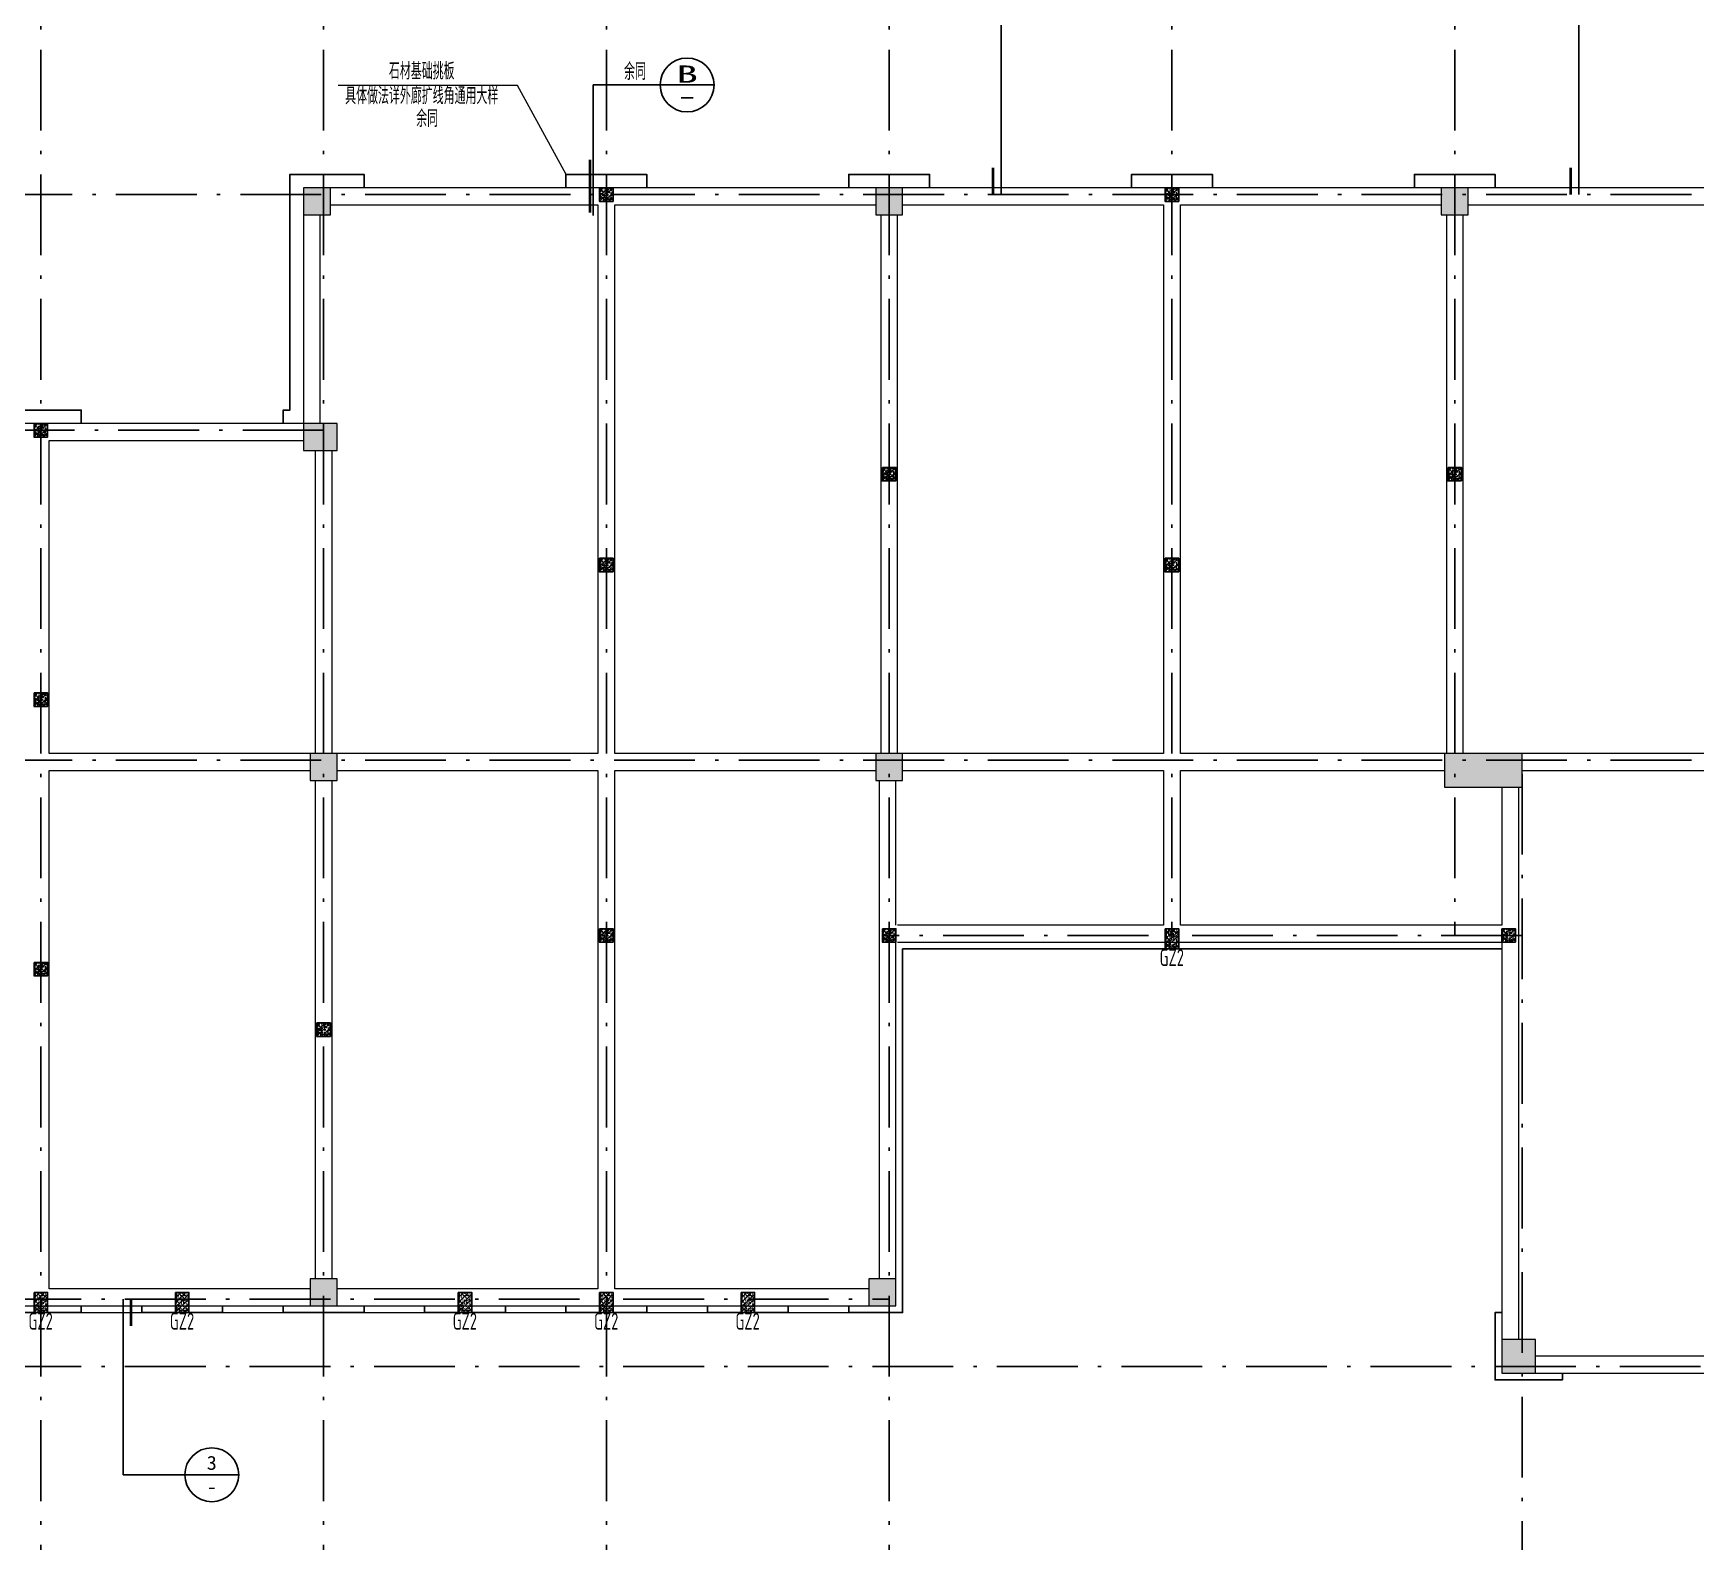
# Model space of a CAD drawing. Extents: x 169490 to 7584583, y -2399407 to 1374371.
# Drawn here: x 1617083 to 1641774, y 818426 to 840825 of the extents above; entities that cross this region are included whole.
import ezdxf
from ezdxf.enums import TextEntityAlignment as Align

# ---------------------------------------------------------------- set-up
doc = ezdxf.new("R2010")
doc.units = 0
doc.header["$LTSCALE"] = 100
doc.linetypes.add('CENTER', pattern=[8, 5, -1, 1, -1])
doc.linetypes.add('D3轴线点划线', pattern=[18.5, 12, -3, 0.5, -3])
for name, color, linetype in [('A-DI-I(索引)', 21, 'CONTINUOUS'), ('C-DOTE', 8, 'D3轴线点划线'), ('GZ', 220, 'CENTER'), ('S-COLU-HATCH', 251, 'CONTINUOUS'), ('平面线脚', 30, 'CONTINUOUS'), ('线脚', 30, 'CONTINUOUS')]:
    doc.layers.add(name, color=color, linetype=linetype)
for name, color, linetype, lineweight in [('S-COLU-LINE1', 6, 'CONTINUOUS', 18), ('S-SLAB-GZ', 60, 'CONTINUOUS', 0), ('平面-看线', 45, 'CONTINUOUS', 15), ('砼梁', 4, 'CONTINUOUS', 18)]:
    doc.layers.add(name, color=color, linetype=linetype, lineweight=lineweight)
doc.styles.add('_TCH_LABEL', font='simhei.ttf')
doc.styles.add('TSSD_REIN', font='tssdeng.shx', dxfattribs={"width": 0.7, "bigfont": 'hztxt.shx'})

msp = doc.modelspace()

# ---------------------------------------------------------------- hatches: boundary and pattern name
at = {"layer": 'GZ', "linetype": 'ByBlock'}
h = msp.add_hatch(dxfattribs=at)
h.set_pattern_fill('ARMORED', color=2, scale=10, style=0)
h.set_pattern_definition([(50, (-19126.6, 1316234.19), (71.7260183, -6.2752135), [7.5, -82.5]), (355, (-19126.6, 1316234.19), (-13.8751334, 75.2192134), [6, -66]), (100.4514, (-19120.62, 1316233.67), (57.8509382, 68.9439542), [6.374019, -70.1142112]), (46.1842, (-19126.6, 1316254.19), (106.724105, -16.5519014), [11.25, -123.75]), (96.6356, (-19117.71, 1316252.81), (93.4662706, 97.411787), [9.561029, -105.1713]), (351.1842, (-19126.6, 1316254.19), (93.4661945, 97.41186), [9, -99]), (21, (-19116.6, 1316249.19), (59.6907052, -40.261889), [7.5, -82.5]), (326, (-19116.6, 1316249.19), (24.3315332, 72.5150045), [6, -66]), (71.4514, (-19111.625, 1316245.84), (84.0222629, 32.2530497), [6.374019, -70.1142112]), (37.5, (-19126.6, 1316234.192), (1.21598553, 33.2893854), [0, -65.2, 0, -67, 0, -66.25]), (7.5, (-19126.6, 1316234.192), (26.30695374, 39.4411712), [0, -38.2, 0, -63.7, 0, -25.25]), (327.5, (-19148.9, 1316234.192), (53.3822436, -2.25548717), [0, -25, 0, -78, 0, -103.5]), (317.5, (-19158.9, 1316234.19), (58.3186169, 10.0104982), [0, -32.5, 0, -51.8, 0, -73.5]), (45, (-19126.6, 1316234.19), (-35.355339, 35.355339), [])])
h.paths.add_polyline_path([(1625495, 838528.9), (1625495, 838328.9), (1625695, 838328.9), (1625695, 838528.9)])
h = msp.add_hatch(dxfattribs=at)
h.set_pattern_fill('ARMORED', color=2, scale=10, style=0)
h.set_pattern_definition([(50, (-10726.6, 1316234.19), (71.7260183, -6.2752135), [7.5, -82.5]), (355, (-10726.6, 1316234.19), (-13.8751334, 75.2192134), [6, -66]), (100.4514, (-10720.62, 1316233.67), (57.8509382, 68.9439542), [6.374019, -70.1142112]), (46.1842, (-10726.6, 1316254.19), (106.724105, -16.5519014), [11.25, -123.75]), (96.6356, (-10717.71, 1316252.81), (93.4662706, 97.411787), [9.561029, -105.1713]), (351.1842, (-10726.6, 1316254.19), (93.4661945, 97.41186), [9, -99]), (21, (-10716.6, 1316249.19), (59.6907052, -40.261889), [7.5, -82.5]), (326, (-10716.6, 1316249.19), (24.3315332, 72.5150045), [6, -66]), (71.4514, (-10711.625, 1316245.84), (84.0222629, 32.2530497), [6.374019, -70.1142112]), (37.5, (-10726.6, 1316234.192), (1.21598553, 33.2893854), [0, -65.2, 0, -67, 0, -66.25]), (7.5, (-10726.6, 1316234.192), (26.30695374, 39.4411712), [0, -38.2, 0, -63.7, 0, -25.25]), (327.5, (-10748.9, 1316234.192), (53.3822436, -2.25548717), [0, -25, 0, -78, 0, -103.5]), (317.5, (-10758.9, 1316234.19), (58.3186169, 10.0104982), [0, -32.5, 0, -51.8, 0, -73.5]), (45, (-10726.6, 1316234.19), (-35.355339, 35.355339), [])])
h.paths.add_polyline_path([(1633895, 838528.9), (1633895, 838328.9), (1634095, 838328.9), (1634095, 838528.9)])
h = msp.add_hatch(dxfattribs=at)
h.set_pattern_fill('ARMORED', color=2, scale=10, style=0)
h.set_pattern_definition([(50, (-27526.6, 1312734.19), (71.7260183, -6.2752135), [7.5, -82.5]), (355, (-27526.6, 1312734.19), (-13.8751334, 75.2192134), [6, -66]), (100.4514, (-27520.62, 1312733.67), (57.8509382, 68.9439542), [6.374019, -70.1142112]), (46.1842, (-27526.6, 1312754.19), (106.724105, -16.5519014), [11.25, -123.75]), (96.6356, (-27517.71, 1312752.81), (93.4662706, 97.411787), [9.561029, -105.1713]), (351.1842, (-27526.6, 1312754.19), (93.4661945, 97.41186), [9, -99]), (21, (-27516.6, 1312749.19), (59.6907052, -40.261889), [7.5, -82.5]), (326, (-27516.6, 1312749.19), (24.3315332, 72.5150045), [6, -66]), (71.4514, (-27511.625, 1312745.84), (84.0222629, 32.2530497), [6.374019, -70.1142112]), (37.5, (-27526.6, 1312734.192), (1.21598553, 33.2893854), [0, -65.2, 0, -67, 0, -66.25]), (7.5, (-27526.6, 1312734.192), (26.30695374, 39.4411712), [0, -38.2, 0, -63.7, 0, -25.25]), (327.5, (-27548.9, 1312734.192), (53.3822436, -2.25548717), [0, -25, 0, -78, 0, -103.5]), (317.5, (-27558.9, 1312734.19), (58.3186169, 10.0104982), [0, -32.5, 0, -51.8, 0, -73.5]), (45, (-27526.6, 1312734.19), (-35.355339, 35.355339), [])])
h.paths.add_polyline_path([(1617095, 835028.9), (1617095, 834828.9), (1617295, 834828.9), (1617295, 835028.9)])
h = msp.add_hatch(dxfattribs=at)
h.set_pattern_fill('ARMORED', color=2, scale=10, style=0)
h.set_pattern_definition([(50, (-14926.6, 1312084.19), (71.7260183, -6.2752135), [7.5, -82.5]), (355, (-14926.6, 1312084.19), (-13.8751334, 75.2192134), [6, -66]), (100.4514, (-14920.62, 1312083.67), (57.8509382, 68.9439542), [6.374019, -70.1142112]), (46.1842, (-14926.6, 1312104.19), (106.724105, -16.5519014), [11.25, -123.75]), (96.6356, (-14917.71, 1312102.81), (93.4662706, 97.411787), [9.561029, -105.1713]), (351.1842, (-14926.6, 1312104.19), (93.4661945, 97.41186), [9, -99]), (21, (-14916.6, 1312099.19), (59.6907052, -40.261889), [7.5, -82.5]), (326, (-14916.6, 1312099.19), (24.3315332, 72.5150045), [6, -66]), (71.4514, (-14911.625, 1312095.84), (84.0222629, 32.2530497), [6.374019, -70.1142112]), (37.5, (-14926.6, 1312084.192), (1.21598553, 33.2893854), [0, -65.2, 0, -67, 0, -66.25]), (7.5, (-14926.6, 1312084.192), (26.30695374, 39.4411712), [0, -38.2, 0, -63.7, 0, -25.25]), (327.5, (-14948.9, 1312084.192), (53.3822436, -2.25548717), [0, -25, 0, -78, 0, -103.5]), (317.5, (-14958.9, 1312084.19), (58.3186169, 10.0104982), [0, -32.5, 0, -51.8, 0, -73.5]), (45, (-14926.6, 1312084.19), (-35.355339, 35.355339), [])])
h.paths.add_polyline_path([(1629695, 834378.9), (1629695, 834178.9), (1629895, 834178.9), (1629895, 834378.9)])
h = msp.add_hatch(dxfattribs=at)
h.set_pattern_fill('ARMORED', color=2, scale=10, style=0)
h.set_pattern_definition([(50, (-6526.6, 1312084.19), (71.7260183, -6.2752135), [7.5, -82.5]), (355, (-6526.6, 1312084.19), (-13.8751334, 75.2192134), [6, -66]), (100.4514, (-6520.62, 1312083.67), (57.8509382, 68.9439542), [6.374019, -70.1142112]), (46.1842, (-6526.6, 1312104.19), (106.724105, -16.5519014), [11.25, -123.75]), (96.6356, (-6517.71, 1312102.81), (93.4662706, 97.411787), [9.561029, -105.1713]), (351.1842, (-6526.6, 1312104.19), (93.4661945, 97.41186), [9, -99]), (21, (-6516.6, 1312099.19), (59.6907052, -40.261889), [7.5, -82.5]), (326, (-6516.6, 1312099.19), (24.3315332, 72.5150045), [6, -66]), (71.4514, (-6511.625, 1312095.84), (84.0222629, 32.2530497), [6.374019, -70.1142112]), (37.5, (-6526.6, 1312084.192), (1.21598553, 33.2893854), [0, -65.2, 0, -67, 0, -66.25]), (7.5, (-6526.6, 1312084.192), (26.30695374, 39.4411712), [0, -38.2, 0, -63.7, 0, -25.25]), (327.5, (-6548.9, 1312084.192), (53.3822436, -2.25548717), [0, -25, 0, -78, 0, -103.5]), (317.5, (-6558.9, 1312084.19), (58.3186169, 10.0104982), [0, -32.5, 0, -51.8, 0, -73.5]), (45, (-6526.6, 1312084.19), (-35.355339, 35.355339), [])])
h.paths.add_polyline_path([(1638095, 834378.9), (1638095, 834178.9), (1638295, 834178.9), (1638295, 834378.9)])
h = msp.add_hatch(dxfattribs=at)
h.set_pattern_fill('ARMORED', color=2, scale=10, style=0)
h.set_pattern_definition([(50, (-19126.6, 1310734.19), (71.7260183, -6.2752135), [7.5, -82.5]), (355, (-19126.6, 1310734.19), (-13.8751334, 75.2192134), [6, -66]), (100.4514, (-19120.62, 1310733.67), (57.8509382, 68.9439542), [6.374019, -70.1142112]), (46.1842, (-19126.6, 1310754.19), (106.724105, -16.5519014), [11.25, -123.75]), (96.6356, (-19117.71, 1310752.81), (93.4662706, 97.411787), [9.561029, -105.1713]), (351.1842, (-19126.6, 1310754.19), (93.4661945, 97.41186), [9, -99]), (21, (-19116.6, 1310749.19), (59.6907052, -40.261889), [7.5, -82.5]), (326, (-19116.6, 1310749.19), (24.3315332, 72.5150045), [6, -66]), (71.4514, (-19111.625, 1310745.84), (84.0222629, 32.2530497), [6.374019, -70.1142112]), (37.5, (-19126.6, 1310734.192), (1.21598553, 33.2893854), [0, -65.2, 0, -67, 0, -66.25]), (7.5, (-19126.6, 1310734.192), (26.30695374, 39.4411712), [0, -38.2, 0, -63.7, 0, -25.25]), (327.5, (-19148.9, 1310734.192), (53.3822436, -2.25548717), [0, -25, 0, -78, 0, -103.5]), (317.5, (-19158.9, 1310734.19), (58.3186169, 10.0104982), [0, -32.5, 0, -51.8, 0, -73.5]), (45, (-19126.6, 1310734.19), (-35.355339, 35.355339), [])])
h.paths.add_polyline_path([(1625495, 833028.9), (1625495, 832828.9), (1625695, 832828.9), (1625695, 833028.9)])
h = msp.add_hatch(dxfattribs=at)
h.set_pattern_fill('ARMORED', color=2, scale=10, style=0)
h.set_pattern_definition([(50, (-10726.6, 1310734.19), (71.7260183, -6.2752135), [7.5, -82.5]), (355, (-10726.6, 1310734.19), (-13.8751334, 75.2192134), [6, -66]), (100.4514, (-10720.62, 1310733.67), (57.8509382, 68.9439542), [6.374019, -70.1142112]), (46.1842, (-10726.6, 1310754.19), (106.724105, -16.5519014), [11.25, -123.75]), (96.6356, (-10717.71, 1310752.81), (93.4662706, 97.411787), [9.561029, -105.1713]), (351.1842, (-10726.6, 1310754.19), (93.4661945, 97.41186), [9, -99]), (21, (-10716.6, 1310749.19), (59.6907052, -40.261889), [7.5, -82.5]), (326, (-10716.6, 1310749.19), (24.3315332, 72.5150045), [6, -66]), (71.4514, (-10711.625, 1310745.84), (84.0222629, 32.2530497), [6.374019, -70.1142112]), (37.5, (-10726.6, 1310734.192), (1.21598553, 33.2893854), [0, -65.2, 0, -67, 0, -66.25]), (7.5, (-10726.6, 1310734.192), (26.30695374, 39.4411712), [0, -38.2, 0, -63.7, 0, -25.25]), (327.5, (-10748.9, 1310734.192), (53.3822436, -2.25548717), [0, -25, 0, -78, 0, -103.5]), (317.5, (-10758.9, 1310734.19), (58.3186169, 10.0104982), [0, -32.5, 0, -51.8, 0, -73.5]), (45, (-10726.6, 1310734.19), (-35.355339, 35.355339), [])])
h.paths.add_polyline_path([(1633895, 833028.9), (1633895, 832828.9), (1634095, 832828.9), (1634095, 833028.9)])
h = msp.add_hatch(dxfattribs=at)
h.set_pattern_fill('ARMORED', color=2, scale=10, style=0)
h.set_pattern_definition([(50, (-27526.6, 1308734.19), (71.7260183, -6.2752135), [7.5, -82.5]), (355, (-27526.6, 1308734.19), (-13.8751334, 75.2192134), [6, -66]), (100.4514, (-27520.62, 1308733.67), (57.8509382, 68.9439542), [6.374019, -70.1142112]), (46.1842, (-27526.6, 1308754.19), (106.724105, -16.5519014), [11.25, -123.75]), (96.6356, (-27517.71, 1308752.81), (93.4662706, 97.411787), [9.561029, -105.1713]), (351.1842, (-27526.6, 1308754.19), (93.4661945, 97.41186), [9, -99]), (21, (-27516.6, 1308749.19), (59.6907052, -40.261889), [7.5, -82.5]), (326, (-27516.6, 1308749.19), (24.3315332, 72.5150045), [6, -66]), (71.4514, (-27511.625, 1308745.84), (84.0222629, 32.2530497), [6.374019, -70.1142112]), (37.5, (-27526.6, 1308734.192), (1.21598553, 33.2893854), [0, -65.2, 0, -67, 0, -66.25]), (7.5, (-27526.6, 1308734.192), (26.30695374, 39.4411712), [0, -38.2, 0, -63.7, 0, -25.25]), (327.5, (-27548.9, 1308734.192), (53.3822436, -2.25548717), [0, -25, 0, -78, 0, -103.5]), (317.5, (-27558.9, 1308734.19), (58.3186169, 10.0104982), [0, -32.5, 0, -51.8, 0, -73.5]), (45, (-27526.6, 1308734.19), (-35.355339, 35.355339), [])])
h.paths.add_polyline_path([(1617095, 831028.9), (1617095, 830828.9), (1617295, 830828.9), (1617295, 831028.9)])
h = msp.add_hatch(dxfattribs=at)
h.set_pattern_fill('ARMORED', color=2, scale=10, style=0)
h.set_pattern_definition([(50, (-19126.6, 1305234.19), (71.7260183, -6.2752135), [7.5, -82.5]), (355, (-19126.6, 1305234.19), (-13.8751334, 75.2192134), [6, -66]), (100.4514, (-19120.62, 1305233.67), (57.8509382, 68.9439542), [6.374019, -70.1142112]), (46.1842, (-19126.6, 1305254.19), (106.724105, -16.5519014), [11.25, -123.75]), (96.6356, (-19117.71, 1305252.81), (93.4662706, 97.411787), [9.561029, -105.1713]), (351.1842, (-19126.6, 1305254.19), (93.4661945, 97.41186), [9, -99]), (21, (-19116.6, 1305249.19), (59.6907052, -40.261889), [7.5, -82.5]), (326, (-19116.6, 1305249.19), (24.3315332, 72.5150045), [6, -66]), (71.4514, (-19111.625, 1305245.84), (84.0222629, 32.2530497), [6.374019, -70.1142112]), (37.5, (-19126.6, 1305234.192), (1.21598553, 33.2893854), [0, -65.2, 0, -67, 0, -66.25]), (7.5, (-19126.6, 1305234.192), (26.30695374, 39.4411712), [0, -38.2, 0, -63.7, 0, -25.25]), (327.5, (-19148.9, 1305234.192), (53.3822436, -2.25548717), [0, -25, 0, -78, 0, -103.5]), (317.5, (-19158.9, 1305234.19), (58.3186169, 10.0104982), [0, -32.5, 0, -51.8, 0, -73.5]), (45, (-19126.6, 1305234.19), (-35.355339, 35.355339), [])])
h.paths.add_polyline_path([(1625495, 827528.9), (1625495, 827328.9), (1625695, 827328.9), (1625695, 827528.9)])
h = msp.add_hatch(dxfattribs=at)
h.set_pattern_fill('ARMORED', color=2, scale=10, style=0)
h.set_pattern_definition([(50, (-14926.6, 1305234.19), (71.7260183, -6.2752135), [7.5, -82.5]), (355, (-14926.6, 1305234.19), (-13.8751334, 75.2192134), [6, -66]), (100.4514, (-14920.62, 1305233.67), (57.8509382, 68.9439542), [6.374019, -70.1142112]), (46.1842, (-14926.6, 1305254.19), (106.724105, -16.5519014), [11.25, -123.75]), (96.6356, (-14917.71, 1305252.81), (93.4662706, 97.411787), [9.561029, -105.1713]), (351.1842, (-14926.6, 1305254.19), (93.4661945, 97.41186), [9, -99]), (21, (-14916.6, 1305249.19), (59.6907052, -40.261889), [7.5, -82.5]), (326, (-14916.6, 1305249.19), (24.3315332, 72.5150045), [6, -66]), (71.4514, (-14911.625, 1305245.84), (84.0222629, 32.2530497), [6.374019, -70.1142112]), (37.5, (-14926.6, 1305234.192), (1.21598553, 33.2893854), [0, -65.2, 0, -67, 0, -66.25]), (7.5, (-14926.6, 1305234.192), (26.30695374, 39.4411712), [0, -38.2, 0, -63.7, 0, -25.25]), (327.5, (-14948.9, 1305234.192), (53.3822436, -2.25548717), [0, -25, 0, -78, 0, -103.5]), (317.5, (-14958.9, 1305234.19), (58.3186169, 10.0104982), [0, -32.5, 0, -51.8, 0, -73.5]), (45, (-14926.6, 1305234.19), (-35.355339, 35.355339), [])])
h.paths.add_polyline_path([(1629695, 827528.9), (1629695, 827328.9), (1629895, 827328.9), (1629895, 827528.9)])
h = msp.add_hatch(dxfattribs=at)
h.set_pattern_fill('ARMORED', color=2, scale=10, style=0)
h.set_pattern_definition([(50, (-10726.6, 1305134.19), (71.7260183, -6.2752135), [7.5, -82.5]), (355, (-10726.6, 1305134.19), (-13.8751334, 75.2192134), [6, -66]), (100.4514, (-10720.62, 1305133.67), (57.8509382, 68.9439542), [6.374019, -70.1142112]), (46.1842, (-10726.6, 1305154.19), (106.724105, -16.5519014), [11.25, -123.75]), (96.6356, (-10717.71, 1305152.81), (93.4662706, 97.411787), [9.561029, -105.1713]), (351.1842, (-10726.6, 1305154.19), (93.4661945, 97.41186), [9, -99]), (21, (-10716.6, 1305149.19), (59.6907052, -40.261889), [7.5, -82.5]), (326, (-10716.6, 1305149.19), (24.3315332, 72.5150045), [6, -66]), (71.4514, (-10711.625, 1305145.84), (84.0222629, 32.2530497), [6.374019, -70.1142112]), (37.5, (-10726.6, 1305134.192), (1.21598553, 33.2893854), [0, -65.2, 0, -67, 0, -66.25]), (7.5, (-10726.6, 1305134.192), (26.30695374, 39.4411712), [0, -38.2, 0, -63.7, 0, -25.25]), (327.5, (-10748.9, 1305134.192), (53.3822436, -2.25548717), [0, -25, 0, -78, 0, -103.5]), (317.5, (-10758.9, 1305134.19), (58.3186169, 10.0104982), [0, -32.5, 0, -51.8, 0, -73.5]), (45, (-10726.6, 1305134.19), (-35.355339, 35.355339), [])])
h.paths.add_polyline_path([(1633895, 827528.9), (1633895, 827228.9), (1634095, 827228.9), (1634095, 827528.9)])
h = msp.add_hatch(dxfattribs=at)
h.set_pattern_fill('ARMORED', color=2, scale=10, style=0)
h.set_pattern_definition([(50, (-5726.6, 1305234.19), (71.7260183, -6.2752135), [7.5, -82.5]), (355, (-5726.6, 1305234.19), (-13.8751334, 75.2192134), [6, -66]), (100.4514, (-5720.62, 1305233.67), (57.8509382, 68.9439542), [6.374019, -70.1142112]), (46.1842, (-5726.6, 1305254.19), (106.724105, -16.5519014), [11.25, -123.75]), (96.6356, (-5717.71, 1305252.81), (93.4662706, 97.411787), [9.561029, -105.1713]), (351.1842, (-5726.6, 1305254.19), (93.4661945, 97.41186), [9, -99]), (21, (-5716.6, 1305249.19), (59.6907052, -40.261889), [7.5, -82.5]), (326, (-5716.6, 1305249.19), (24.3315332, 72.5150045), [6, -66]), (71.4514, (-5711.625, 1305245.84), (84.0222629, 32.2530497), [6.374019, -70.1142112]), (37.5, (-5726.6, 1305234.192), (1.21598553, 33.2893854), [0, -65.2, 0, -67, 0, -66.25]), (7.5, (-5726.6, 1305234.192), (26.30695374, 39.4411712), [0, -38.2, 0, -63.7, 0, -25.25]), (327.5, (-5748.9, 1305234.192), (53.3822436, -2.25548717), [0, -25, 0, -78, 0, -103.5]), (317.5, (-5758.9, 1305234.19), (58.3186169, 10.0104982), [0, -32.5, 0, -51.8, 0, -73.5]), (45, (-5726.6, 1305234.19), (-35.355339, 35.355339), [])])
h.paths.add_polyline_path([(1638895, 827528.9), (1638895, 827328.9), (1639095, 827328.9), (1639095, 827528.9)])
h = msp.add_hatch(dxfattribs=at)
h.set_pattern_fill('ARMORED', color=2, scale=10, style=0)
h.set_pattern_definition([(50, (-27526.6, 1304734.19), (71.7260183, -6.2752135), [7.5, -82.5]), (355, (-27526.6, 1304734.19), (-13.8751334, 75.2192134), [6, -66]), (100.4514, (-27520.62, 1304733.67), (57.8509382, 68.9439542), [6.374019, -70.1142112]), (46.1842, (-27526.6, 1304754.19), (106.724105, -16.5519014), [11.25, -123.75]), (96.6356, (-27517.71, 1304752.81), (93.4662706, 97.411787), [9.561029, -105.1713]), (351.1842, (-27526.6, 1304754.19), (93.4661945, 97.41186), [9, -99]), (21, (-27516.6, 1304749.19), (59.6907052, -40.261889), [7.5, -82.5]), (326, (-27516.6, 1304749.19), (24.3315332, 72.5150045), [6, -66]), (71.4514, (-27511.625, 1304745.84), (84.0222629, 32.2530497), [6.374019, -70.1142112]), (37.5, (-27526.6, 1304734.192), (1.21598553, 33.2893854), [0, -65.2, 0, -67, 0, -66.25]), (7.5, (-27526.6, 1304734.192), (26.30695374, 39.4411712), [0, -38.2, 0, -63.7, 0, -25.25]), (327.5, (-27548.9, 1304734.192), (53.3822436, -2.25548717), [0, -25, 0, -78, 0, -103.5]), (317.5, (-27558.9, 1304734.19), (58.3186169, 10.0104982), [0, -32.5, 0, -51.8, 0, -73.5]), (45, (-27526.6, 1304734.19), (-35.355339, 35.355339), [])])
h.paths.add_polyline_path([(1617095, 827028.9), (1617095, 826828.9), (1617295, 826828.9), (1617295, 827028.9)])
h = msp.add_hatch(dxfattribs=at)
h.set_pattern_fill('ARMORED', color=2, scale=10, style=0)
h.set_pattern_definition([(50, (-23326.6, 1303834.19), (71.7260183, -6.2752135), [7.5, -82.5]), (355, (-23326.6, 1303834.19), (-13.8751334, 75.2192134), [6, -66]), (100.4514, (-23320.62, 1303833.67), (57.8509382, 68.9439542), [6.374019, -70.1142112]), (46.1842, (-23326.6, 1303854.19), (106.724105, -16.5519014), [11.25, -123.75]), (96.6356, (-23317.71, 1303852.81), (93.4662706, 97.411787), [9.561029, -105.1713]), (351.1842, (-23326.6, 1303854.19), (93.4661945, 97.41186), [9, -99]), (21, (-23316.6, 1303849.19), (59.6907052, -40.261889), [7.5, -82.5]), (326, (-23316.6, 1303849.19), (24.3315332, 72.5150045), [6, -66]), (71.4514, (-23311.625, 1303845.84), (84.0222629, 32.2530497), [6.374019, -70.1142112]), (37.5, (-23326.6, 1303834.192), (1.21598553, 33.2893854), [0, -65.2, 0, -67, 0, -66.25]), (7.5, (-23326.6, 1303834.192), (26.30695374, 39.4411712), [0, -38.2, 0, -63.7, 0, -25.25]), (327.5, (-23348.9, 1303834.192), (53.3822436, -2.25548717), [0, -25, 0, -78, 0, -103.5]), (317.5, (-23358.9, 1303834.19), (58.3186169, 10.0104982), [0, -32.5, 0, -51.8, 0, -73.5]), (45, (-23326.6, 1303834.19), (-35.355339, 35.355339), [])])
h.paths.add_polyline_path([(1621295, 826128.9), (1621295, 825928.9), (1621495, 825928.9), (1621495, 826128.9)])
h = msp.add_hatch(dxfattribs=at)
h.set_pattern_fill('ARMORED', color=2, scale=10, style=0)
h.set_pattern_definition([(50, (-27526.6, 1299734.19), (71.7260183, -6.2752135), [7.5, -82.5]), (355, (-27526.6, 1299734.19), (-13.8751334, 75.2192134), [6, -66]), (100.4514, (-27520.62, 1299733.67), (57.8509382, 68.9439542), [6.374019, -70.1142112]), (46.1842, (-27526.6, 1299754.19), (106.724105, -16.5519014), [11.25, -123.75]), (96.6356, (-27517.71, 1299752.81), (93.4662706, 97.411787), [9.561029, -105.1713]), (351.1842, (-27526.6, 1299754.19), (93.4661945, 97.41186), [9, -99]), (21, (-27516.6, 1299749.19), (59.6907052, -40.261889), [7.5, -82.5]), (326, (-27516.6, 1299749.19), (24.3315332, 72.5150045), [6, -66]), (71.4514, (-27511.625, 1299745.84), (84.0222629, 32.2530497), [6.374019, -70.1142112]), (37.5, (-27526.6, 1299734.192), (1.21598553, 33.2893854), [0, -65.2, 0, -67, 0, -66.25]), (7.5, (-27526.6, 1299734.192), (26.30695374, 39.4411712), [0, -38.2, 0, -63.7, 0, -25.25]), (327.5, (-27548.9, 1299734.192), (53.3822436, -2.25548717), [0, -25, 0, -78, 0, -103.5]), (317.5, (-27558.9, 1299734.19), (58.3186169, 10.0104982), [0, -32.5, 0, -51.8, 0, -73.5]), (45, (-27526.6, 1299734.19), (-35.355339, 35.355339), [])])
h.paths.add_polyline_path([(1617095, 822128.9), (1617095, 821828.9), (1617295, 821828.9), (1617295, 822128.9)])
h = msp.add_hatch(dxfattribs=at)
h.set_pattern_fill('ARMORED', color=2, scale=10, style=0)
h.set_pattern_definition([(50, (-25426.6, 1299734.19), (71.7260183, -6.2752135), [7.5, -82.5]), (355, (-25426.6, 1299734.19), (-13.8751334, 75.2192134), [6, -66]), (100.4514, (-25420.62, 1299733.67), (57.8509382, 68.9439542), [6.374019, -70.1142112]), (46.1842, (-25426.6, 1299754.19), (106.724105, -16.5519014), [11.25, -123.75]), (96.6356, (-25417.71, 1299752.81), (93.4662706, 97.411787), [9.561029, -105.1713]), (351.1842, (-25426.6, 1299754.19), (93.4661945, 97.41186), [9, -99]), (21, (-25416.6, 1299749.19), (59.6907052, -40.261889), [7.5, -82.5]), (326, (-25416.6, 1299749.19), (24.3315332, 72.5150045), [6, -66]), (71.4514, (-25411.625, 1299745.84), (84.0222629, 32.2530497), [6.374019, -70.1142112]), (37.5, (-25426.6, 1299734.192), (1.21598553, 33.2893854), [0, -65.2, 0, -67, 0, -66.25]), (7.5, (-25426.6, 1299734.192), (26.30695374, 39.4411712), [0, -38.2, 0, -63.7, 0, -25.25]), (327.5, (-25448.9, 1299734.192), (53.3822436, -2.25548717), [0, -25, 0, -78, 0, -103.5]), (317.5, (-25458.9, 1299734.19), (58.3186169, 10.0104982), [0, -32.5, 0, -51.8, 0, -73.5]), (45, (-25426.6, 1299734.19), (-35.355339, 35.355339), [])])
h.paths.add_polyline_path([(1619195, 822128.9), (1619195, 821828.9), (1619395, 821828.9), (1619395, 822128.9)])
h = msp.add_hatch(dxfattribs=at)
h.set_pattern_fill('ARMORED', color=2, scale=10, style=0)
h.set_pattern_definition([(50, (-21226.6, 1299734.19), (71.7260183, -6.2752135), [7.5, -82.5]), (355, (-21226.6, 1299734.19), (-13.8751334, 75.2192134), [6, -66]), (100.4514, (-21220.62, 1299733.67), (57.8509382, 68.9439542), [6.374019, -70.1142112]), (46.1842, (-21226.6, 1299754.19), (106.724105, -16.5519014), [11.25, -123.75]), (96.6356, (-21217.71, 1299752.81), (93.4662706, 97.411787), [9.561029, -105.1713]), (351.1842, (-21226.6, 1299754.19), (93.4661945, 97.41186), [9, -99]), (21, (-21216.6, 1299749.19), (59.6907052, -40.261889), [7.5, -82.5]), (326, (-21216.6, 1299749.19), (24.3315332, 72.5150045), [6, -66]), (71.4514, (-21211.625, 1299745.84), (84.0222629, 32.2530497), [6.374019, -70.1142112]), (37.5, (-21226.6, 1299734.192), (1.21598553, 33.2893854), [0, -65.2, 0, -67, 0, -66.25]), (7.5, (-21226.6, 1299734.192), (26.30695374, 39.4411712), [0, -38.2, 0, -63.7, 0, -25.25]), (327.5, (-21248.9, 1299734.192), (53.3822436, -2.25548717), [0, -25, 0, -78, 0, -103.5]), (317.5, (-21258.9, 1299734.19), (58.3186169, 10.0104982), [0, -32.5, 0, -51.8, 0, -73.5]), (45, (-21226.6, 1299734.19), (-35.355339, 35.355339), [])])
h.paths.add_polyline_path([(1623395, 822128.9), (1623395, 821828.9), (1623595, 821828.9), (1623595, 822128.9)])
h = msp.add_hatch(dxfattribs=at)
h.set_pattern_fill('ARMORED', color=2, scale=10, style=0)
h.set_pattern_definition([(50, (-19126.6, 1299734.19), (71.7260183, -6.2752135), [7.5, -82.5]), (355, (-19126.6, 1299734.19), (-13.8751334, 75.2192134), [6, -66]), (100.4514, (-19120.62, 1299733.67), (57.8509382, 68.9439542), [6.374019, -70.1142112]), (46.1842, (-19126.6, 1299754.19), (106.724105, -16.5519014), [11.25, -123.75]), (96.6356, (-19117.71, 1299752.81), (93.4662706, 97.411787), [9.561029, -105.1713]), (351.1842, (-19126.6, 1299754.19), (93.4661945, 97.41186), [9, -99]), (21, (-19116.6, 1299749.19), (59.6907052, -40.261889), [7.5, -82.5]), (326, (-19116.6, 1299749.19), (24.3315332, 72.5150045), [6, -66]), (71.4514, (-19111.625, 1299745.84), (84.0222629, 32.2530497), [6.374019, -70.1142112]), (37.5, (-19126.6, 1299734.192), (1.21598553, 33.2893854), [0, -65.2, 0, -67, 0, -66.25]), (7.5, (-19126.6, 1299734.192), (26.30695374, 39.4411712), [0, -38.2, 0, -63.7, 0, -25.25]), (327.5, (-19148.9, 1299734.192), (53.3822436, -2.25548717), [0, -25, 0, -78, 0, -103.5]), (317.5, (-19158.9, 1299734.19), (58.3186169, 10.0104982), [0, -32.5, 0, -51.8, 0, -73.5]), (45, (-19126.6, 1299734.19), (-35.355339, 35.355339), [])])
h.paths.add_polyline_path([(1625495, 822128.9), (1625495, 821828.9), (1625695, 821828.9), (1625695, 822128.9)])
h = msp.add_hatch(dxfattribs=at)
h.set_pattern_fill('ARMORED', color=2, scale=10, style=0)
h.set_pattern_definition([(50, (-17026.6, 1299734.19), (71.7260183, -6.2752135), [7.5, -82.5]), (355, (-17026.6, 1299734.19), (-13.8751334, 75.2192134), [6, -66]), (100.4514, (-17020.62, 1299733.67), (57.8509382, 68.9439542), [6.374019, -70.1142112]), (46.1842, (-17026.6, 1299754.19), (106.724105, -16.5519014), [11.25, -123.75]), (96.6356, (-17017.71, 1299752.81), (93.4662706, 97.411787), [9.561029, -105.1713]), (351.1842, (-17026.6, 1299754.19), (93.4661945, 97.41186), [9, -99]), (21, (-17016.6, 1299749.19), (59.6907052, -40.261889), [7.5, -82.5]), (326, (-17016.6, 1299749.19), (24.3315332, 72.5150045), [6, -66]), (71.4514, (-17011.625, 1299745.84), (84.0222629, 32.2530497), [6.374019, -70.1142112]), (37.5, (-17026.6, 1299734.192), (1.21598553, 33.2893854), [0, -65.2, 0, -67, 0, -66.25]), (7.5, (-17026.6, 1299734.192), (26.30695374, 39.4411712), [0, -38.2, 0, -63.7, 0, -25.25]), (327.5, (-17048.9, 1299734.192), (53.3822436, -2.25548717), [0, -25, 0, -78, 0, -103.5]), (317.5, (-17058.9, 1299734.19), (58.3186169, 10.0104982), [0, -32.5, 0, -51.8, 0, -73.5]), (45, (-17026.6, 1299734.19), (-35.355339, 35.355339), [])])
h.paths.add_polyline_path([(1627595, 822128.9), (1627595, 821828.9), (1627795, 821828.9), (1627795, 822128.9)])
at = {"layer": 'S-COLU-HATCH', "ltscale": 10}
h = msp.add_hatch(color=256, dxfattribs=at)
h.dxf.hatch_style = 1
h.paths.add_polyline_path([(1621495, 838528.9), (1621095, 838528.9), (1621095, 838128.9), (1621495, 838128.9)])
h = msp.add_hatch(color=256, dxfattribs=at)
h.dxf.hatch_style = 1
h.paths.add_polyline_path([(1629995, 838528.9), (1629595, 838528.9), (1629595, 838128.9), (1629995, 838128.9)])
h = msp.add_hatch(color=256, dxfattribs=at)
h.dxf.hatch_style = 1
h.paths.add_polyline_path([(1638395, 838528.9), (1637995, 838528.9), (1637995, 838128.9), (1638395, 838128.9)])
h = msp.add_hatch(color=256, dxfattribs=at)
h.dxf.hatch_style = 1
h.paths.add_polyline_path([(1621595, 835028.9), (1621095, 835028.9), (1621095, 834628.9), (1621595, 834628.9)])
h = msp.add_hatch(color=256, dxfattribs=at)
h.dxf.hatch_style = 1
h.paths.add_polyline_path([(1621595, 830128.9), (1621195, 830128.9), (1621195, 829728.9), (1621595, 829728.9)])
h = msp.add_hatch(color=256, dxfattribs=at)
h.dxf.hatch_style = 1
h.paths.add_polyline_path([(1629995, 830128.9), (1629595, 830128.9), (1629595, 829728.9), (1629995, 829728.9)])
h = msp.add_hatch(color=256, dxfattribs=at)
h.dxf.hatch_style = 1
h.paths.add_polyline_path([(1639195, 830128.9), (1638045, 830128.9), (1638045, 829628.9), (1639195, 829628.9)])
h = msp.add_hatch(color=256, dxfattribs=at)
h.dxf.hatch_style = 1
h.paths.add_polyline_path([(1621595, 822328.9), (1621195, 822328.9), (1621195, 821928.9), (1621595, 821928.9)])
h = msp.add_hatch(color=256, dxfattribs=at)
h.dxf.hatch_style = 1
h.paths.add_polyline_path([(1629895, 822328.9), (1629495, 822328.9), (1629495, 821928.9), (1629895, 821928.9)])
h = msp.add_hatch(color=256, dxfattribs=at)
h.dxf.hatch_style = 1
h.paths.add_polyline_path([(1639395, 821428.9), (1638895, 821428.9), (1638895, 820928.9), (1639395, 820928.9)])

# ---------------------------------------------------------------- linework, layer by layer
at = {"layer": 'A-DI-I(索引)'}
for p, q in [((1631458.8, 838428.9), (1631458.8, 842330.5)), ((1640036.1, 838428.9), (1640036.1, 842330.5)), ((1625397.7, 838121.2), (1625397.7, 840057.2)), ((1625397.7, 840057.2), (1626395.8, 840057.2)), ((1627193.5, 840057.2), (1626393.5, 840057.2)), ((1618416.5, 822028.9), (1618416.5, 819419.6)), ((1618416.5, 819419.6), (1619333.9, 819419.6)), ((1620133.9, 819419.6), (1619333.9, 819419.6))]:
    msp.add_line(p, q, dxfattribs=at)
at = {"layer": 'A-DI-I(索引)', "const_width": 40}
for points in [[(1625350.1, 838945.4), (1625350.1, 838162.1)], [(1631338.8, 838428.9), (1631338.8, 838828.9)], [(1639916.1, 838428.9), (1639916.1, 838828.9)], [(1618536.5, 822028.9), (1618536.5, 821628.9)]]:
    msp.add_lwpolyline(points, dxfattribs=at)
at = {"layer": 'A-DI-I(索引)'}
for centre in [(1626793.5, 840057.2), (1619733.9, 819419.6)]:
    msp.add_circle(centre, 400, dxfattribs=at)
at = {"layer": 'C-DOTE'}
for p, q in [((1617195, 842428.9), (1617195, 816228.9)), ((1621395, 842428.9), (1621395, 816228.9)), ((1625595, 842428.9), (1625595, 816228.9)), ((1629795, 842428.9), (1629795, 816228.9)), ((1633995, 842428.9), (1633995, 827428.9)), ((1638195, 842428.9), (1638195, 827428.9)), ((1656510.4, 838428.9), (1598095, 838428.9)), ((1621395, 834928.9), (1598095, 834928.9)), ((1656510.4, 830028.9), (1598095, 830028.9)), ((1639195, 829828.9), (1639195, 816228.9)), ((1639195, 827428.9), (1629795, 827428.9)), ((1598095, 822028.9), (1629795, 822028.9)), ((1598095, 821028.9), (1656510.4, 821028.9))]:
    msp.add_line(p, q, dxfattribs=at)
at = {"layer": 'GZ', "color": 2, "linetype": 'ByBlock'}
for points in [[(1625495, 838528.9), (1625695, 838528.9), (1625695, 838328.9), (1625495, 838328.9)], [(1633895, 838528.9), (1634095, 838528.9), (1634095, 838328.9), (1633895, 838328.9)], [(1617095, 835028.9), (1617295, 835028.9), (1617295, 834828.9), (1617095, 834828.9)], [(1629695, 834378.9), (1629895, 834378.9), (1629895, 834178.9), (1629695, 834178.9)], [(1638095, 834378.9), (1638295, 834378.9), (1638295, 834178.9), (1638095, 834178.9)], [(1625495, 833028.9), (1625695, 833028.9), (1625695, 832828.9), (1625495, 832828.9)], [(1633895, 833028.9), (1634095, 833028.9), (1634095, 832828.9), (1633895, 832828.9)], [(1617095, 831028.9), (1617295, 831028.9), (1617295, 830828.9), (1617095, 830828.9)], [(1625495, 827528.9), (1625695, 827528.9), (1625695, 827328.9), (1625495, 827328.9)], [(1629695, 827528.9), (1629895, 827528.9), (1629895, 827328.9), (1629695, 827328.9)], [(1633895, 827528.9), (1634095, 827528.9), (1634095, 827228.9), (1633895, 827228.9)], [(1638895, 827528.9), (1639095, 827528.9), (1639095, 827328.9), (1638895, 827328.9)], [(1617095, 827028.9), (1617295, 827028.9), (1617295, 826828.9), (1617095, 826828.9)], [(1621295, 826128.9), (1621495, 826128.9), (1621495, 825928.9), (1621295, 825928.9)], [(1617095, 822128.9), (1617295, 822128.9), (1617295, 821828.9), (1617095, 821828.9)], [(1619195, 822128.9), (1619395, 822128.9), (1619395, 821828.9), (1619195, 821828.9)], [(1623395, 822128.9), (1623595, 822128.9), (1623595, 821828.9), (1623395, 821828.9)], [(1625495, 822128.9), (1625695, 822128.9), (1625695, 821828.9), (1625495, 821828.9)], [(1627595, 822128.9), (1627795, 822128.9), (1627795, 821828.9), (1627595, 821828.9)]]:
    msp.add_lwpolyline(points, close=True, dxfattribs=at)
at = {"layer": 'S-COLU-LINE1'}
for points in [[(1621495, 838528.9), (1621095, 838528.9), (1621095, 838128.9), (1621495, 838128.9)], [(1629995, 838528.9), (1629595, 838528.9), (1629595, 838128.9), (1629995, 838128.9)], [(1638395, 838528.9), (1637995, 838528.9), (1637995, 838128.9), (1638395, 838128.9)], [(1621595, 835028.9), (1621095, 835028.9), (1621095, 834628.9), (1621595, 834628.9)], [(1621595, 830128.9), (1621195, 830128.9), (1621195, 829728.9), (1621595, 829728.9)], [(1629995, 830128.9), (1629595, 830128.9), (1629595, 829728.9), (1629995, 829728.9)], [(1639195, 830128.9), (1638045, 830128.9), (1638045, 829628.9), (1639195, 829628.9)], [(1621595, 822328.9), (1621195, 822328.9), (1621195, 821928.9), (1621595, 821928.9)], [(1629895, 822328.9), (1629495, 822328.9), (1629495, 821928.9), (1629895, 821928.9)], [(1639395, 821428.9), (1638895, 821428.9), (1638895, 820928.9), (1639395, 820928.9)]]:
    msp.add_lwpolyline(points, close=True, dxfattribs=at)
at = {"layer": 'S-SLAB-GZ'}
msp.add_lwpolyline([(1624995.9, 838727.3), (1624272.9, 840048.3), (1621613.2, 840048.3)], dxfattribs=at)
at = {"layer": '平面-看线'}
for points in [[(1617795, 821828.9), (1618695, 821828.9)], [(1619895, 821828.9), (1620795, 821828.9)], [(1621995, 821828.9), (1622895, 821828.9)], [(1624095, 821828.9), (1624995, 821828.9)], [(1626195, 821828.9), (1627095, 821828.9)], [(1628295, 821828.9), (1629195, 821828.9)]]:
    msp.add_lwpolyline(points, dxfattribs=at)
at = {"layer": '平面线脚'}
for points in [[(1621995, 838528.9), (1621995, 838728.9), (1620895, 838728.9), (1620895, 835228.9), (1620795, 835228.9), (1620795, 835028.9)], [(1626195, 838528.9), (1626195, 838728.9), (1624995, 838728.9), (1624995, 838528.9)], [(1630395, 838528.9), (1630395, 838728.9), (1629195, 838728.9), (1629195, 838528.9)], [(1634595, 838528.9), (1634595, 838728.9), (1633395, 838728.9), (1633395, 838528.9)], [(1638795, 838528.9), (1638795, 838728.9), (1637595, 838728.9), (1637595, 838528.9)], [(1617795, 835028.9), (1617795, 835228.9), (1616595, 835228.9), (1616595, 835028.9)]]:
    msp.add_lwpolyline(points, dxfattribs=at)
at = {"layer": '砼梁', "lineweight": 18}
for p, q in [((1625595, 838528.9), (1621495, 838528.9)), ((1629595, 838528.9), (1625595, 838528.9)), ((1633995, 838528.9), (1629995, 838528.9)), ((1637995, 838528.9), (1633995, 838528.9)), ((1642395, 838528.9), (1638395, 838528.9)), ((1621095, 838128.9), (1621095, 835028.9)), ((1621345, 835028.9), (1621345, 838128.9)), ((1621495, 838278.9), (1625470, 838278.9)), ((1625470, 838278.9), (1625470, 830128.9)), ((1625720, 838278.9), (1629595, 838278.9)), ((1625720, 830128.9), (1625720, 838278.9)), ((1629670, 838128.9), (1629670, 830128.9)), ((1629920, 830128.9), (1629920, 838128.9)), ((1629995, 838278.9), (1633870, 838278.9)), ((1633870, 838278.9), (1633870, 830128.9)), ((1634120, 838278.9), (1637995, 838278.9)), ((1634120, 830128.9), (1634120, 838278.9)), ((1638070, 838128.9), (1638070, 830128.9)), ((1638320, 830128.9), (1638320, 838128.9)), ((1638395, 838278.9), (1642270, 838278.9)), ((1617195, 835028.9), (1613195, 835028.9)), ((1621095, 835028.9), (1617195, 835028.9)), ((1617320, 834778.9), (1621095, 834778.9)), ((1617320, 830128.9), (1617320, 834778.9)), ((1621270, 834628.9), (1621270, 830128.9)), ((1621520, 830128.9), (1621520, 834628.9)), ((1621195, 830128.9), (1617320, 830128.9)), ((1625470, 830128.9), (1621595, 830128.9)), ((1629595, 830128.9), (1625720, 830128.9)), ((1633870, 830128.9), (1629995, 830128.9)), ((1638045, 830128.9), (1634120, 830128.9)), ((1642270, 830128.9), (1639195, 830128.9)), ((1617320, 829878.9), (1621195, 829878.9)), ((1617320, 822178.9), (1617320, 829878.9)), ((1621270, 829728.9), (1621270, 822328.9)), ((1621520, 822328.9), (1621520, 829728.9)), ((1621595, 829878.9), (1625470, 829878.9)), ((1625470, 829878.9), (1625470, 822178.9)), ((1625720, 829878.9), (1629595, 829878.9)), ((1625720, 822178.9), (1625720, 829878.9)), ((1629645, 829728.9), (1629645, 827428.9)), ((1629895, 827578.9), (1629895, 829728.9)), ((1629995, 829878.9), (1633870, 829878.9)), ((1633870, 829878.9), (1633870, 827578.9)), ((1634120, 829878.9), (1638045, 829878.9)), ((1634120, 827578.9), (1634120, 829878.9)), ((1639195, 829878.9), (1642395, 829878.9)), ((1638895, 829628.9), (1638895, 827578.9)), ((1639145, 827428.9), (1639145, 829628.9)), ((1629645, 827428.9), (1629645, 822328.9)), ((1633870, 827578.9), (1629920, 827578.9)), ((1638895, 827578.9), (1634120, 827578.9)), ((1639145, 821428.9), (1639145, 827428.9)), ((1629895, 821928.9), (1629895, 827328.9)), ((1629920, 827328.9), (1633995, 827328.9)), ((1633995, 827328.9), (1638895, 827328.9)), ((1638895, 827328.9), (1638895, 821428.9)), ((1621195, 822178.9), (1617320, 822178.9)), ((1625470, 822178.9), (1621595, 822178.9)), ((1629495, 822178.9), (1625720, 822178.9)), ((1613195, 821928.9), (1617195, 821928.9)), ((1617195, 821928.9), (1621195, 821928.9)), ((1621595, 821928.9), (1625595, 821928.9)), ((1625595, 821928.9), (1629495, 821928.9)), ((1646345, 821178.9), (1639395, 821178.9)), ((1639395, 820928.9), (1646345, 820928.9))]:
    msp.add_line(p, q, dxfattribs=at)
at = {"layer": '线脚', "color": 10}
for points in [[(1629195, 821928.9), (1629195, 821828.9), (1629995, 821828.9), (1629995, 827228.9), (1638895, 827228.9)], [(1616595, 821928.9), (1616595, 821828.9), (1617795, 821828.9), (1617795, 821928.9)], [(1618695, 821928.9), (1618695, 821828.9), (1619895, 821828.9), (1619895, 821928.9)], [(1620795, 821928.9), (1620795, 821828.9), (1621995, 821828.9), (1621995, 821928.9)], [(1622895, 821928.9), (1622895, 821828.9), (1624095, 821828.9), (1624095, 821928.9)], [(1624995, 821928.9), (1624995, 821828.9), (1626195, 821828.9), (1626195, 821928.9)], [(1627095, 821928.9), (1627095, 821828.9), (1628295, 821828.9), (1628295, 821928.9)], [(1638895, 821828.9), (1638795, 821828.9), (1638795, 820828.9), (1639795, 820828.9), (1639795, 820928.9)]]:
    msp.add_lwpolyline(points, dxfattribs=at)

# ---------------------------------------------------------------- texts
at = {"layer": 'A-DI-I(索引)', "style": 'TSSD_REIN', "width": 0.65}
msp.add_text('余同', height=250, dxfattribs=at).set_placement((1625857.1, 840131.9))
at = {"layer": 'A-DI-I(索引)', "style": '_TCH_LABEL'}
for s, height, width, p, p2 in [('B', 257.6, 1.738281, (1626632.5, 840089.4), (1626954.5, 840089.4)), ('-', 257.6, 1.738281, (1626632.5, 839767.4), (1626954.5, 839767.4)), ('3', 207.3, 1.00565, (1619659, 819493.8), (1619808.8, 819493.8)), ('-', 206.9, 1.022989, (1619657.8, 819138.4), (1619810, 819138.4))]:
    msp.add_text(s, height=height, dxfattribs=dict(at, width=width)).set_placement(p, p2, align=Align.FIT)
at = {"layer": 'GZ', "color": 2, "linetype": 'ByBlock', "style": 'TSSD_REIN', "width": 0.65}
for p in [(1633812.3, 826974.9), (1617012.3, 821574.9), (1619112.3, 821574.9), (1623312.3, 821574.9), (1625412.3, 821574.9), (1627512.3, 821574.9)]:
    msp.add_text('GZ2', height=250, dxfattribs=at).set_placement(p)
at = {"layer": 'S-SLAB-GZ', "style": 'TSSD_REIN', "width": 0.65}
for s, p in [('石材基础挑板', (1622364.9, 840138.6)), ('具体做法详外廊扩线角通用大样', (1621714.9, 839771.1)), ('余同', (1622769.9, 839434))]:
    msp.add_text(s, height=250, dxfattribs=at).set_placement(p)

doc.saveas('drawing.dxf')
